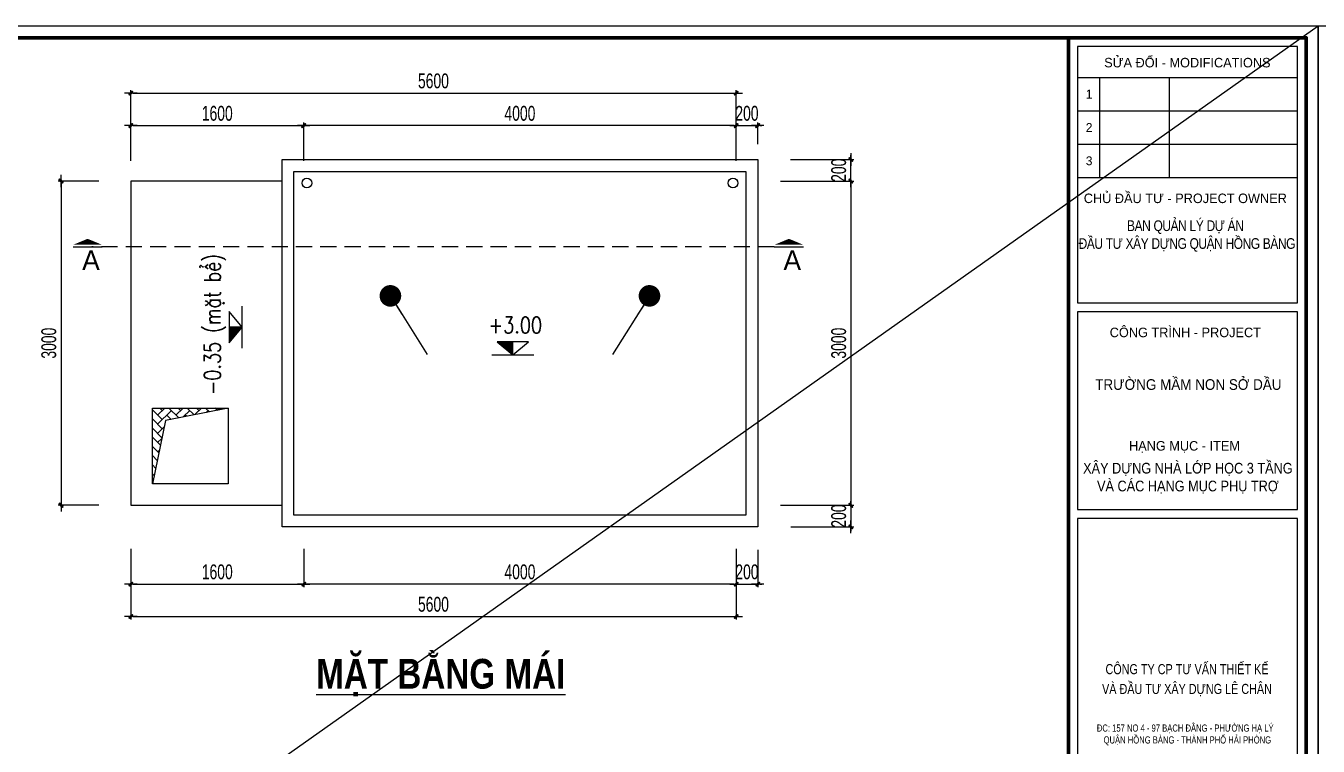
# Model space of a CAD drawing. Header units: millimetres. Extents: x 105214 to 359741, y -482084 to -322745.
# Drawn here: x 209186 to 221141, y -469147 to -462482 of the extents above; entities that cross this region are included whole.
import ezdxf
from ezdxf.enums import TextEntityAlignment as Align

# ---------------------------------------------------------------- set-up
doc = ezdxf.new("R2010")
doc.units = ezdxf.units.MM
doc.header["$LTSCALE"] = 20
doc.header["$MEASUREMENT"] = 0
doc.header["$PDMODE"] = 32
doc.linetypes.add('HIDDEN', pattern=[0.375, 0.25, -0.125])
doc.layers.get('Defpoints').update_dxf_attribs({"color": 1})
for name, color, linetype, lineweight in [('08. Net Text', 3, 'Continuous', 13), ('ISO', 153, 'Continuous', 13), ('LC Dim', 8, 'Continuous', 18), ('LC Hatch', 252, 'Continuous', 9), ('LC Khac', 4, 'Continuous', 9), ('LC MANH DUT', 35, 'HIDDEN', 5), ('LC Net thay', 7, 'Continuous', 25), ('LC Text1', 3, 'Continuous', 20), ('LC Text2', 7, 'Continuous', 25)]:
    doc.layers.add(name, color=color, linetype=linetype, lineweight=lineweight)
doc.layers.add('KCS_Plotter', color=11, linetype='Continuous', plot=False)
doc.layers.add('Khungten_LCDI', color=7, linetype='Continuous')
doc.styles.add('HOATBIF', font='hoatbif.shx', dxfattribs={"width": 0.7})
doc.styles.add('Khungten', font='VHAVAN.TTF', dxfattribs={"width": 0.9, "height": 5000})
doc.styles.add('LC 1', font='VHAVANB.TTF')
doc.styles.add('LC3', font='VHARIALB.TTF', dxfattribs={"width": 0.8})
doc.styles.add('T1', font='Vnsimli.shx', dxfattribs={"width": 0.8})
doc.styles.add('Text Khung Ten', font='VHAVAN.TTF')
doc.styles.add('Title', font='VHBLACK.TTF', dxfattribs={"width": 0.8})
doc.dimstyles.new('1-100', dxfattribs={"dimscale": 100, "dimtxt": 2.5, "dimasz": 0.35, "dimexe": 0.5, "dimexo": 0, "dimgap": 0.8, "dimtad": 1, "dimdec": 0, "dimzin": 0, "dimdsep": 46, "dimtxsty": 'HOATBIF', "dimblk1": 'DOT', "dimblk2": 'DOT', "dimsah": 1, "dimcen": -1, "dimdle": 1, "dimclrd": 256, "dimclre": 256, "dimclrt": 4, "dimadec": 3, "dimazin": 2, "dimtfac": 0.333333, "dimtdec": 0, "dimtix": 1, "dimtmove": 2, "dimatfit": 3, "dimldrblk": 'DOT', "dimfxl": 1, "dimtvp": 0.833333, "dimtolj": 1, "dimtzin": 0, "dimarcsym": 0})
doc.dimstyles.new('MONG', dxfattribs={"dimscale": 50, "dimtxt": 2.5, "dimasz": 0.35, "dimexe": 0.5, "dimexo": 0, "dimgap": 0.8, "dimtad": 1, "dimdec": 0, "dimzin": 0, "dimdsep": 46, "dimtxsty": 'HOATBIF', "dimblk1": 'DOT', "dimblk2": 'DOT', "dimsah": 1, "dimcen": -1, "dimdle": 1, "dimclrd": 256, "dimclre": 256, "dimclrt": 4, "dimadec": 3, "dimazin": 2, "dimtfac": 0.333333, "dimtdec": 0, "dimtix": 1, "dimtmove": 2, "dimatfit": 3, "dimldrblk": 'DOT', "dimfxl": 1, "dimtvp": 0.833333, "dimtolj": 1, "dimtzin": 0, "dimarcsym": 0})

# ---------------------------------------------------------------- blocks, each defined once
blk = doc.blocks.new('TIEUDE1')
at = {"layer": 'LC Text2', "color": 7, "style": 'LC 1'}
blk.add_attdef('TIªU§Ò', text='', height=5, dxfattribs=at).set_placement((0, 0), align=Align.BOTTOM_CENTER)
blk.add_attdef('TL', text='', height=3, dxfattribs=at).set_placement((0, -2), align=Align.TOP_CENTER)
blk = doc.blocks.new('Nha o can bo nhan vien Trung doan')
at = {"layer": 'Defpoints', "lineweight": 0}
blk.add_lwpolyline([(-1200, -14850), (-1200, 14850), (40800, 14850), (40800, -14850)], close=True, dxfattribs=at)
at = {"layer": 'Khungten_LCDI', "color": 5, "lineweight": 60}
blk.add_line((36600, 14650), (36600, -14650), dxfattribs=at)
at = {"layer": 'Khungten_LCDI', "color": 5, "lineweight": 25}
blk.add_line((40600, -14650), (40600, 14650), dxfattribs=at)
at = {"layer": 'Khungten_LCDI', "color": 9, "lineweight": 15}
for p, q in [((36750, 13981), (40450, 13981)), ((37123, 13981), (37123, 12297)), ((38293, 13981), (38293, 12297)), ((36750, 13420), (40450, 13420)), ((36750, 12858), (40450, 12858)), ((36750, 12297), (40450, 12297))]:
    blk.add_line(p, q, dxfattribs=at)
at = {"layer": 'Khungten_LCDI', "color": 5, "lineweight": 60}
blk.add_lwpolyline([(0, -14650), (0, 14650), (40600, 14650), (40600, -14650)], close=True, dxfattribs=at)
at = {"layer": 'Khungten_LCDI', "color": 9, "lineweight": 15}
for points in [[(36750, 10190), (40450, 10190), (40450, 14500), (36750, 14500)], [(36750, 6712), (40450, 6712), (40450, 10040), (36750, 10040)], [(36750, 2587), (40450, 2587), (40450, 6562), (36750, 6562)]]:
    blk.add_lwpolyline(points, close=True, dxfattribs=at)
at = {"color": 7, "style": 'Khungten'}
for s, p in [('söa ®æi - modifications', (38600, 14151)), ('chñ ®Çu t\xad - project owner', (38566, 11868)), ('c«ng tr×nh - project', (38566, 9612)), ('h¹ng môc - item', (38552, 7704))]:
    blk.add_text(s, height=160, dxfattribs=at).set_placement(p, align=Align.CENTER)
at = {"color": 7, "style": 'Title', "width": 0.8}
for s, p in [('c«ng ty cp t\xad vÊn thiÕt kÕ', (38594, 3942)), ('vµ ®Çu t\xad x©y dùng lª ch©n', (38594, 3609))]:
    blk.add_text(s, height=170, dxfattribs=at).set_placement(p, align=Align.CENTER)
at = {"color": 4, "char_height": 180, "attachment_point": 5, "style": 'Khungten'}
for s, insert, width in [('{\\f.VnArialH|b0|i0|c0|p34;\\W0.8;\\T0.95;Ban qu¶n lý dù\\fArial|b0|i0|c0|p34; \\f.VnArialH|b0|i0|c0|p34;¸n\\P ®Çu t\xad x©y dùng quËn hång bµng}', (38564, 11313), 3782.52), ('{\\f.VnArialH|b0|i0|c0|p34;tr\xadêng mÇm non së dÇu}', (38617, 8814), 3652.3), ('{\\f.VnArialH|b0|i0|c0|p34;\\W0.85;x©y dùng nhµ líp häc 3 tÇng vµ c¸c h¹ng môc phô trî}', (38609, 7238), 3652.93)]:
    blk.add_mtext(s, dxfattribs=dict(at, insert=insert, width=width))
at = {"color": 7, "insert": (38600, 3096), "char_height": 120, "attachment_point": 2, "style": 'Khungten'}
blk.add_mtext_dynamic_manual_height_columns('{\\W0.8;®c: 157 no 4 - 97 b¹ch ®»ng - ph\xadêng h¹ lý   quËn hång bµng - thµnh phè h¶i phßng} ', width=3421.65, gutter_width=25, heights=[0], dxfattribs=at)
at = {"color": 7, "style": 'Khungten', "width": 0.8}
for tag, p in [('REVISION', (39499, -10746)), ('NGAYHT', (39546, -11609))]:
    blk.add_attdef(tag, text='', height=200, dxfattribs=at).set_placement(p, align=Align.CENTER)
at = {"layer": '08. Net Text', "color": 7, "style": 'Text Khung Ten'}
blk.add_text('1', height=150, dxfattribs=at).set_placement((36892, 13627))
at = {"layer": '08. Net Text', "color": 7, "ltscale": 2, "style": 'Text Khung Ten'}
for s, p in [('2', (36892, 13065)), ('3', (36892, 12504))]:
    blk.add_text(s, height=150, dxfattribs=at).set_placement(p)
at = {"layer": 'LC Text1', "style": 'Title', "width": 1.485915}
for tag, p, p2 in [('TENBANVE1', (36913, -8886), (40339, -8886)), ('TENBANVE2', (36913, -9562), (40339, -9562))]:
    blk.add_attdef(tag, text='', height=250, dxfattribs=at).set_placement(p, p2, align=Align.FIT)
at = {"layer": 'LC Text1', "style": 'Title', "width": 0.7}
blk.add_attdef('SOBANVE', text='', height=250, dxfattribs=at).set_placement((39562, -13896), align=Align.CENTER)
blk = doc.blocks.new('DOT')
at = {"layer": 'LC Dim', "color": 4}
blk.add_line((-1, -1), (1, 1), dxfattribs=at)
at = {"layer": 'LC Dim'}
blk.add_line((-3, 0), (3, 0), dxfattribs=at)
at = {"layer": 'LC Dim', "color": 4}
blk.add_lwpolyline([(0.5, 1), (-1, -0.5), (-0.5, -1), (1, 0.5)], close=True, dxfattribs=at)
blk = doc.blocks.new('*D130')
at = {"layer": 'Defpoints', "color": 0, "ltscale": 2, "transparency": 16777216}
for p in [(209862, -463918), (209512, -466918), (209862, -466918)]:
    blk.add_point(p, dxfattribs=at)
at = {"layer": 'LC Dim', "lineweight": -2, "ltscale": 2, "transparency": 16777216}
for p, q in [((209862, -463918), (209484, -463918)), ((209512, -463938), (209512, -466899)), ((209862, -466918), (209484, -466918))]:
    blk.add_line(p, q, dxfattribs=at)
at = {"layer": 'LC Dim', "lineweight": -2, "ltscale": 2, "transparency": 16777216, "xscale": 19.25, "yscale": 19.25, "zscale": 19.25}
for p, rotation in [((209512, -463918), 90), ((209512, -466918), 270)]:
    blk.add_blockref('DOT', p, dxfattribs=dict(at, rotation=rotation))
at = {"layer": 'LC Dim', "color": 4, "ltscale": 2, "transparency": 16777216, "insert": (209399, -465418), "char_height": 137.5, "attachment_point": 5, "rotation": 90, "style": 'HOATBIF'}
blk.add_mtext('\\A1;3000', dxfattribs=at)
blk = doc.blocks.new('_Dot')
at = {"color": 0, "linetype": 'ByBlock', "lineweight": -2}
blk.add_line((-0.5, 0), (-1, 0), dxfattribs=at)
at = {"color": 0, "linetype": 'ByBlock', "const_width": 0.5}
blk.add_lwpolyline([(-0.25, 0, 1), (0.25, 0, 1)], format="xyb", close=True, dxfattribs=at)
blk = doc.blocks.new('*D131')
at = {"layer": 'Defpoints', "color": 0, "ltscale": 2, "transparency": 16777216}
for p in [(211756.83538, -463404.79265), (210156.83538, -463730.89217), (211756.83538, -463730.89217)]:
    blk.add_point(p, dxfattribs=at)
at = {"layer": 'LC Dim', "lineweight": -2, "ltscale": 2, "transparency": 16777216}
for p, q in [((210156.83538, -463730.89217), (210156.83538, -463377.29265)), ((211756.83538, -463730.89217), (211756.83538, -463377.29265)), ((210176.08538, -463404.79265), (211737.58538, -463404.79265))]:
    blk.add_line(p, q, dxfattribs=at)
at = {"layer": 'LC Dim', "lineweight": -2, "ltscale": 2, "transparency": 16777216, "xscale": 19.25, "yscale": 19.25, "zscale": 19.25, "rotation": 180}
blk.add_blockref('DOT', (210156.83538, -463404.79265), dxfattribs=at)
at = {"layer": 'LC Dim', "lineweight": -2, "ltscale": 2, "transparency": 16777216, "xscale": 19.25, "yscale": 19.25, "zscale": 19.25}
blk.add_blockref('DOT', (211756.83538, -463404.79265), dxfattribs=at)
at = {"layer": 'LC Dim', "color": 4, "ltscale": 2, "transparency": 16777216, "insert": (210956.83538, -463292.04265), "char_height": 137.5, "attachment_point": 5, "style": 'HOATBIF'}
blk.add_mtext('\\A1;1600', dxfattribs=at)
blk = doc.blocks.new('*D132')
at = {"layer": 'Defpoints', "color": 0, "ltscale": 2, "transparency": 16777216}
for p in [(215756.83538, -463104.79265), (210156.83538, -463730.89217), (215756.83538, -463730.89217)]:
    blk.add_point(p, dxfattribs=at)
at = {"layer": 'LC Dim', "lineweight": -2, "ltscale": 2, "transparency": 16777216}
for p, q in [((210156.83538, -463730.89217), (210156.83538, -463077.29265)), ((210176.08538, -463104.79265), (215737.58538, -463104.79265)), ((215756.83538, -463730.89217), (215756.83538, -463077.29265))]:
    blk.add_line(p, q, dxfattribs=at)
at = {"layer": 'LC Dim', "lineweight": -2, "ltscale": 2, "transparency": 16777216, "xscale": 19.25, "yscale": 19.25, "zscale": 19.25, "rotation": 180}
blk.add_blockref('DOT', (210156.83538, -463104.79265), dxfattribs=at)
at = {"layer": 'LC Dim', "lineweight": -2, "ltscale": 2, "transparency": 16777216, "xscale": 19.25, "yscale": 19.25, "zscale": 19.25}
blk.add_blockref('DOT', (215756.83538, -463104.79265), dxfattribs=at)
at = {"layer": 'LC Dim', "color": 4, "ltscale": 2, "transparency": 16777216, "insert": (212956.83538, -462992.04265), "char_height": 137.5, "attachment_point": 5, "style": 'HOATBIF'}
blk.add_mtext('\\A1;5600', dxfattribs=at)
blk = doc.blocks.new('*D133')
at = {"layer": 'Defpoints', "color": 0, "ltscale": 2, "transparency": 16777216}
for p in [(216168, -463918), (216168, -466918), (216818, -466918)]:
    blk.add_point(p, dxfattribs=at)
at = {"layer": 'LC Dim', "lineweight": -2, "ltscale": 2, "transparency": 16777216}
for p, q in [((216168, -463918), (216846, -463918)), ((216818, -463938), (216818, -466899)), ((216168, -466918), (216846, -466918))]:
    blk.add_line(p, q, dxfattribs=at)
at = {"layer": 'LC Dim', "lineweight": -2, "ltscale": 2, "transparency": 16777216, "xscale": 19.25, "yscale": 19.25, "zscale": 19.25}
for p, rotation in [((216818, -463918), 90), ((216818, -466918), 270)]:
    blk.add_blockref('DOT', p, dxfattribs=dict(at, rotation=rotation))
at = {"layer": 'LC Dim', "color": 4, "ltscale": 2, "transparency": 16777216, "insert": (216706, -465418), "char_height": 137.5, "attachment_point": 5, "rotation": 90, "style": 'HOATBIF'}
blk.add_mtext('\\A1;3000', dxfattribs=at)
blk = doc.blocks.new('*D137')
at = {"layer": 'Defpoints', "color": 0, "ltscale": 2, "transparency": 16777216}
for p in [(211756.83538, -463404.79265), (211756.83538, -463730.89217), (215756.83538, -463730.89217)]:
    blk.add_point(p, dxfattribs=at)
at = {"layer": 'LC Dim', "lineweight": -2, "ltscale": 2, "transparency": 16777216}
for p, q in [((211756.83538, -463730.89217), (211756.83538, -463377.29265)), ((215756.83538, -463730.89217), (215756.83538, -463377.29265)), ((215737.58538, -463404.79265), (211776.08538, -463404.79265))]:
    blk.add_line(p, q, dxfattribs=at)
at = {"layer": 'LC Dim', "lineweight": -2, "ltscale": 2, "transparency": 16777216, "xscale": 19.25, "yscale": 19.25, "zscale": 19.25, "rotation": 180}
blk.add_blockref('DOT', (211756.83538, -463404.79265), dxfattribs=at)
at = {"layer": 'LC Dim', "lineweight": -2, "ltscale": 2, "transparency": 16777216, "xscale": 19.25, "yscale": 19.25, "zscale": 19.25}
blk.add_blockref('DOT', (215756.83538, -463404.79265), dxfattribs=at)
at = {"layer": 'LC Dim', "color": 4, "ltscale": 2, "transparency": 16777216, "insert": (213756.83538, -463292.04265), "char_height": 137.5, "attachment_point": 5, "style": 'HOATBIF'}
blk.add_mtext('\\A1;4000', dxfattribs=at)
blk = doc.blocks.new('*D138')
at = {"layer": 'Defpoints', "color": 0, "ltscale": 2, "transparency": 16777216}
for p in [(210157, -467322), (211757, -467322), (211757, -467648)]:
    blk.add_point(p, dxfattribs=at)
at = {"layer": 'LC Dim', "lineweight": -2, "ltscale": 2, "transparency": 16777216}
for p, q in [((210157, -467322), (210157, -467676)), ((211757, -467322), (211757, -467676)), ((210176, -467648), (211738, -467648))]:
    blk.add_line(p, q, dxfattribs=at)
at = {"layer": 'LC Dim', "lineweight": -2, "ltscale": 2, "transparency": 16777216, "xscale": 19.25, "yscale": 19.25, "zscale": 19.25, "rotation": 180}
blk.add_blockref('DOT', (210157, -467648), dxfattribs=at)
at = {"layer": 'LC Dim', "lineweight": -2, "ltscale": 2, "transparency": 16777216, "xscale": 19.25, "yscale": 19.25, "zscale": 19.25}
blk.add_blockref('DOT', (211757, -467648), dxfattribs=at)
at = {"layer": 'LC Dim', "color": 4, "ltscale": 2, "transparency": 16777216, "insert": (210957, -467535), "char_height": 137.5, "attachment_point": 5, "style": 'HOATBIF'}
blk.add_mtext('\\A1;1600', dxfattribs=at)
blk = doc.blocks.new('*D139')
at = {"layer": 'Defpoints', "color": 0, "ltscale": 2, "transparency": 16777216}
for p in [(210157, -467322), (215757, -467322), (215757, -467948)]:
    blk.add_point(p, dxfattribs=at)
at = {"layer": 'LC Dim', "lineweight": -2, "ltscale": 2, "transparency": 16777216}
for p, q in [((210157, -467322), (210157, -467976)), ((215757, -467322), (215757, -467976)), ((210176, -467948), (215738, -467948))]:
    blk.add_line(p, q, dxfattribs=at)
at = {"layer": 'LC Dim', "lineweight": -2, "ltscale": 2, "transparency": 16777216, "xscale": 19.25, "yscale": 19.25, "zscale": 19.25, "rotation": 180}
blk.add_blockref('DOT', (210157, -467948), dxfattribs=at)
at = {"layer": 'LC Dim', "lineweight": -2, "ltscale": 2, "transparency": 16777216, "xscale": 19.25, "yscale": 19.25, "zscale": 19.25}
blk.add_blockref('DOT', (215757, -467948), dxfattribs=at)
at = {"layer": 'LC Dim', "color": 4, "ltscale": 2, "transparency": 16777216, "insert": (212957, -467835), "char_height": 137.5, "attachment_point": 5, "style": 'HOATBIF'}
blk.add_mtext('\\A1;5600', dxfattribs=at)
blk = doc.blocks.new('*D140')
at = {"layer": 'Defpoints', "color": 0, "ltscale": 2, "transparency": 16777216}
for p in [(211757, -467322), (215757, -467322), (211757, -467648)]:
    blk.add_point(p, dxfattribs=at)
at = {"layer": 'LC Dim', "lineweight": -2, "ltscale": 2, "transparency": 16777216}
for p, q in [((211757, -467322), (211757, -467676)), ((215757, -467322), (215757, -467676)), ((215738, -467648), (211776, -467648))]:
    blk.add_line(p, q, dxfattribs=at)
at = {"layer": 'LC Dim', "lineweight": -2, "ltscale": 2, "transparency": 16777216, "xscale": 19.25, "yscale": 19.25, "zscale": 19.25, "rotation": 180}
blk.add_blockref('DOT', (211757, -467648), dxfattribs=at)
at = {"layer": 'LC Dim', "lineweight": -2, "ltscale": 2, "transparency": 16777216, "xscale": 19.25, "yscale": 19.25, "zscale": 19.25}
blk.add_blockref('DOT', (215757, -467648), dxfattribs=at)
at = {"layer": 'LC Dim', "color": 4, "ltscale": 2, "transparency": 16777216, "insert": (213757, -467535), "char_height": 137.5, "attachment_point": 5, "style": 'HOATBIF'}
blk.add_mtext('\\A1;4000', dxfattribs=at)
blk = doc.blocks.new('Caodo1')
at = {"layer": 'LC Text1'}
blk.add_hatch(color=256, dxfattribs=at).paths.add_polyline_path([(0, 200), (0, 0), (243, 200)])
for p, q in [((0, 0), (0, 200)), ((324, 0), (-324, 0))]:
    blk.add_line(p, q, dxfattribs=at)
blk.add_lwpolyline([(-243, 200), (243, 200), (0, 0), (0, 0)], close=True, dxfattribs=at)
at = {"layer": 'LC Text1', "style": 'T1', "width": 0.8}
blk.add_attdef('%%P0,00', text='', height=250, dxfattribs=at).set_placement((-39, 460), align=Align.MIDDLE_CENTER)
blk = doc.blocks.new('*D162')
at = {"layer": 'Defpoints', "color": 0, "ltscale": 2, "transparency": 16777216}
for p in [(216168, -466918), (216263, -467118), (216818, -467118)]:
    blk.add_point(p, dxfattribs=at)
at = {"layer": 'LC Dim', "lineweight": -2, "ltscale": 2, "transparency": 16777216}
for p, q in [((216168, -466918), (216846, -466918)), ((216818, -466899), (216818, -466880)), ((216818, -466918), (216818, -467118)), ((216263, -467118), (216846, -467118)), ((216818, -467138), (216818, -467157))]:
    blk.add_line(p, q, dxfattribs=at)
at = {"layer": 'LC Dim', "lineweight": -2, "ltscale": 2, "transparency": 16777216, "xscale": 19.25, "yscale": 19.25, "zscale": 19.25}
for p, rotation in [((216818, -466918), 270), ((216818, -467118), 90)]:
    blk.add_blockref('DOT', p, dxfattribs=dict(at, rotation=rotation))
at = {"layer": 'LC Dim', "color": 4, "ltscale": 2, "transparency": 16777216, "insert": (216706, -467018), "char_height": 137.5, "attachment_point": 5, "rotation": 90, "style": 'HOATBIF'}
blk.add_mtext('\\A1;200', dxfattribs=at)
blk = doc.blocks.new('*D163')
at = {"layer": 'Defpoints', "color": 0, "ltscale": 2, "transparency": 16777216}
for p in [(215757, -467322), (215957, -467330), (215957, -467648)]:
    blk.add_point(p, dxfattribs=at)
at = {"layer": 'LC Dim', "lineweight": -2, "ltscale": 2, "transparency": 16777216}
for p, q in [((215757, -467322), (215757, -467676)), ((215957, -467330), (215957, -467676)), ((215738, -467648), (215718, -467648)), ((215757, -467648), (215957, -467648)), ((215976, -467648), (215995, -467648))]:
    blk.add_line(p, q, dxfattribs=at)
at = {"layer": 'LC Dim', "lineweight": -2, "ltscale": 2, "transparency": 16777216, "xscale": 19.25, "yscale": 19.25, "zscale": 19.25}
blk.add_blockref('DOT', (215757, -467648), dxfattribs=at)
at = {"layer": 'LC Dim', "lineweight": -2, "ltscale": 2, "transparency": 16777216, "xscale": 19.25, "yscale": 19.25, "zscale": 19.25, "rotation": 180}
blk.add_blockref('DOT', (215957, -467648), dxfattribs=at)
at = {"layer": 'LC Dim', "color": 4, "ltscale": 2, "transparency": 16777216, "insert": (215857, -467535), "char_height": 137.5, "attachment_point": 5, "style": 'HOATBIF'}
blk.add_mtext('\\A1;200', dxfattribs=at)
blk = doc.blocks.new('*D164')
at = {"layer": 'Defpoints', "color": 0, "ltscale": 2, "transparency": 16777216}
for p in [(216261, -463718), (216818, -463718), (216168, -463918)]:
    blk.add_point(p, dxfattribs=at)
at = {"layer": 'LC Dim', "lineweight": -2, "ltscale": 2, "transparency": 16777216}
for p, q in [((216261, -463718), (216846, -463718)), ((216818, -463699), (216818, -463680)), ((216818, -463918), (216818, -463718)), ((216168, -463918), (216846, -463918)), ((216818, -463938), (216818, -463957))]:
    blk.add_line(p, q, dxfattribs=at)
at = {"layer": 'LC Dim', "lineweight": -2, "ltscale": 2, "transparency": 16777216, "xscale": 19.25, "yscale": 19.25, "zscale": 19.25}
for p, rotation in [((216818, -463718), 270), ((216818, -463918), 90)]:
    blk.add_blockref('DOT', p, dxfattribs=dict(at, rotation=rotation))
at = {"layer": 'LC Dim', "color": 4, "ltscale": 2, "transparency": 16777216, "insert": (216706, -463818), "char_height": 137.5, "attachment_point": 5, "rotation": 90, "style": 'HOATBIF'}
blk.add_mtext('\\A1;200', dxfattribs=at)
blk = doc.blocks.new('*D165')
at = {"layer": 'Defpoints', "color": 0, "ltscale": 2, "transparency": 16777216}
for p in [(215956.83538, -463404.79265), (215956.83538, -463577.5), (215756.83538, -463730.89217)]:
    blk.add_point(p, dxfattribs=at)
at = {"layer": 'LC Dim', "lineweight": -2, "ltscale": 2, "transparency": 16777216}
for p, q in [((215756.83538, -463730.89217), (215756.83538, -463377.29265)), ((215956.83538, -463577.5), (215956.83538, -463377.29265)), ((215737.58538, -463404.79265), (215718.33538, -463404.79265)), ((215756.83538, -463404.79265), (215956.83538, -463404.79265)), ((215976.08538, -463404.79265), (215995.33538, -463404.79265))]:
    blk.add_line(p, q, dxfattribs=at)
at = {"layer": 'LC Dim', "lineweight": -2, "ltscale": 2, "transparency": 16777216, "xscale": 19.25, "yscale": 19.25, "zscale": 19.25}
blk.add_blockref('DOT', (215756.83538, -463404.79265), dxfattribs=at)
at = {"layer": 'LC Dim', "lineweight": -2, "ltscale": 2, "transparency": 16777216, "xscale": 19.25, "yscale": 19.25, "zscale": 19.25, "rotation": 180}
blk.add_blockref('DOT', (215956.83538, -463404.79265), dxfattribs=at)
at = {"layer": 'LC Dim', "color": 4, "ltscale": 2, "transparency": 16777216, "insert": (215856.83538, -463292.04265), "char_height": 137.5, "attachment_point": 5, "style": 'HOATBIF'}
blk.add_mtext('\\A1;200', dxfattribs=at)

msp = doc.modelspace()

# ---------------------------------------------------------------- hatches: boundary and pattern name
at = {"layer": 'LC Hatch', "ltscale": 2}
h = msp.add_hatch(dxfattribs=at)
h.set_pattern_fill('AR-HBONE', color=256, scale=15)
h.set_pattern_definition([(45, (252152.935, -455052.58), (0, 84.85281), [180, -60]), (135, (252195.36, -455010.155), (7e-15, 84.85281), [180, -60])])
h.paths.add_polyline_path([(210477.9, -466133.6), (210356.8, -466718.3), (210356.8, -466018.3), (211056.8, -466018.3)])

# ---------------------------------------------------------------- linework, layer by layer
at = {"layer": 'ISO', "ltscale": 0.5, "flags": 128}
msp.add_lwpolyline([(211056.8, -466018.3), (210477.9, -466133.6), (210356.8, -466718.3)], dxfattribs=at)
at = {"layer": 'KCS_Plotter', "ltscale": 2}
msp.add_line((198041.3, -478816.8), (221141.3, -462481.8), dxfattribs=at)
at = {"layer": 'LC Khac', "color": 1, "ltscale": 2}
for p, q in [((209622.5, -464527), (209892.6, -464527)), ((216110.3, -464527), (216380.5, -464527))]:
    msp.add_line(p, q, dxfattribs=at)
for points in [[(209757.5, -464452.4, 0, 262.3, 0), (209757.5, -464506.6, 153, 153, 0)], [(216245.4, -464452.4, 0, 262.3, 0), (216245.4, -464506.6, 153, 153, 0)]]:
    msp.add_lwpolyline(points, format="xyseb", dxfattribs=at)
at = {"layer": 'LC MANH DUT', "ltscale": 30}
msp.add_line((216110.3, -464527), (209796.5, -464527), dxfattribs=at)
at = {"layer": 'LC Net thay'}
for points in [[(211556.8, -463718.3), (215956.8, -463718.3), (215956.8, -467118.3), (211556.8, -467118.3)], [(211666.8, -463828.3), (215846.8, -463828.3), (215846.8, -467008.3), (211666.8, -467008.3)]]:
    msp.add_lwpolyline(points, close=True, dxfattribs=at)
msp.add_lwpolyline([(211556.8, -463918.3), (210156.8, -463918.3), (210156.8, -466918.3), (211556.8, -466918.3)], dxfattribs=at)
at = {"layer": 'LC Net thay', "linetype": 'Continuous', "ltscale": 10}
msp.add_lwpolyline([(210356.8, -466718.3), (210356.8, -466018.3), (211056.8, -466018.3), (211056.8, -466718.3)], close=True, dxfattribs=at)
at = {"layer": 'LC Net thay', "ltscale": 2}
for centre in [(211786, -463936.5), (215727.7, -463936.5)]:
    msp.add_circle(centre, 45, dxfattribs=at)

# ---------------------------------------------------------------- block references
at = {"layer": 'LC Net thay', "xscale": 0.55, "yscale": 0.55, "zscale": 0.55}
for p in [(198701.3, -470649.3), (221801.3, -470649.3)]:
    msp.add_blockref('Nha o can bo nhan vien Trung doan', p, dxfattribs=at)
at = {"layer": 'LC Text1'}
ref = msp.add_blockref('Caodo1', (211187.7, -465269.4), dxfattribs=dict(at, xscale=-0.6, yscale=0.6, zscale=0.6, rotation=90))
ref.add_attrib('%%P0,00', '-0.35 (mÆt bÓ)', dxfattribs={"layer": 'LC Text2', "color": 4, "height": 150, "rotation": 90, "style": 'T1', "width": 0.8}).set_placement((210912, -465246), align=Align.MIDDLE_CENTER)
ref = msp.add_blockref('Caodo1', (213691.1, -465525.9), dxfattribs=dict(at, xscale=-0.6, yscale=0.6, zscale=0.6))
ref.add_attrib('%%P0,00', '+3.00', dxfattribs={"layer": 'LC Text2', "color": 4, "height": 150, "style": 'T1', "width": 0.8}).set_placement((213714.5, -465250.2), align=Align.MIDDLE_CENTER)
at = {"layer": 'LC Text2'}
ref = msp.add_blockref('TIEUDE1', (213024.2, -468697.5), dxfattribs=dict(at, xscale=55.88, yscale=55.88, zscale=55.88))
ref.add_attrib('TIªU§Ò', '%%UmÆt b»ng m¸i', dxfattribs={"color": 7, "height": 275.176, "style": 'LC3', "width": 0.8}).set_placement((213024.2, -468697.5), align=Align.BOTTOM_CENTER)

# ---------------------------------------------------------------- texts
at = {"ltscale": 2, "style": 'LC 1'}
for p in [(209788.5, -464650.6), (216276.4, -464650.6)]:
    msp.add_attdef('A', text='B', height=183.6, dxfattribs=at).set_placement(p, align=Align.MIDDLE_CENTER)

# ---------------------------------------------------------------- dimensions: what is measured, and where the dimension line sits
at = {"layer": 'LC Dim', "ltscale": 2}
for base, p1, p2, angle, picture, middle in [((215756.8, -463104.8), (210156.8, -463730.9), (215756.8, -463730.9), 180, '*D132', (212956.8, -462992)), ((211756.8, -463404.8), (210156.8, -463730.9), (211756.8, -463730.9), 180, '*D131', (210956.8, -463292)), ((216818.5, -463718.3), (216168.5, -463918.3), (216260.5, -463718.3), 90, '*D164', (216705.7, -463818.3)), ((209512, -466918.3), (209862.5, -463918.3), (209862.5, -466918.3), 90, '*D130', (209399.2, -465418.3)), ((216818.5, -466918.3), (216168.5, -463918.3), (216168.5, -466918.3), 90, '*D133', (216705.7, -465418.3)), ((216818.5, -467118.3), (216168.5, -466918.3), (216263, -467118.3), 90, '*D162', (216705.7, -467018.3)), ((211756.8, -467648.2), (210156.8, -467322.1), (211756.8, -467322.1), 180, '*D138', (210956.8, -467535.5)), ((215756.8, -467948.2), (210156.8, -467322.1), (215756.8, -467322.1), 180, '*D139', (212956.8, -467835.5))]:
    dim = msp.add_linear_dim(base=base, p1=p1, p2=p2, angle=angle, dimstyle='MONG', override={"dimscale": 55}, dxfattribs=at)
    dim.commit()
    dim.dimension.update_dxf_attribs({"geometry": picture, "text_midpoint": middle})
for base, p1, p2, picture, middle in [((211756.8, -463404.8), (215756.8, -463730.9), (211756.8, -463730.9), '*D137', (213756.8, -463292)), ((215956.8, -463404.8), (215756.8, -463730.9), (215956.8, -463577.5), '*D165', (215856.8, -463292)), ((211756.8, -467648.2), (215756.8, -467322.1), (211756.8, -467322.1), '*D140', (213756.8, -467535.5)), ((215956.8, -467648.2), (215756.8, -467322.1), (215956.8, -467330.5), '*D163', (215856.8, -467535.5))]:
    dim = msp.add_linear_dim(base=base, p1=p1, p2=p2, dimstyle='MONG', override={"dimscale": 55}, dxfattribs=at)
    dim.commit()
    dim.dimension.update_dxf_attribs({"geometry": picture, "text_midpoint": middle})

# ---------------------------------------------------------------- leaders
for points in [[(212558.5, -464980.5), (212899, -465524)], [(214955.2, -464980.5), (214614.7, -465524)]]:
    msp.add_leader(points, dimstyle='1-100', override={"dimasz": 2, "dimgap": 0.8, "dimtad": 1, "dimfxl": 2, "dimtfill": 1, "dimarcsym": 1}, dxfattribs=at)

doc.saveas('drawing.dxf')
